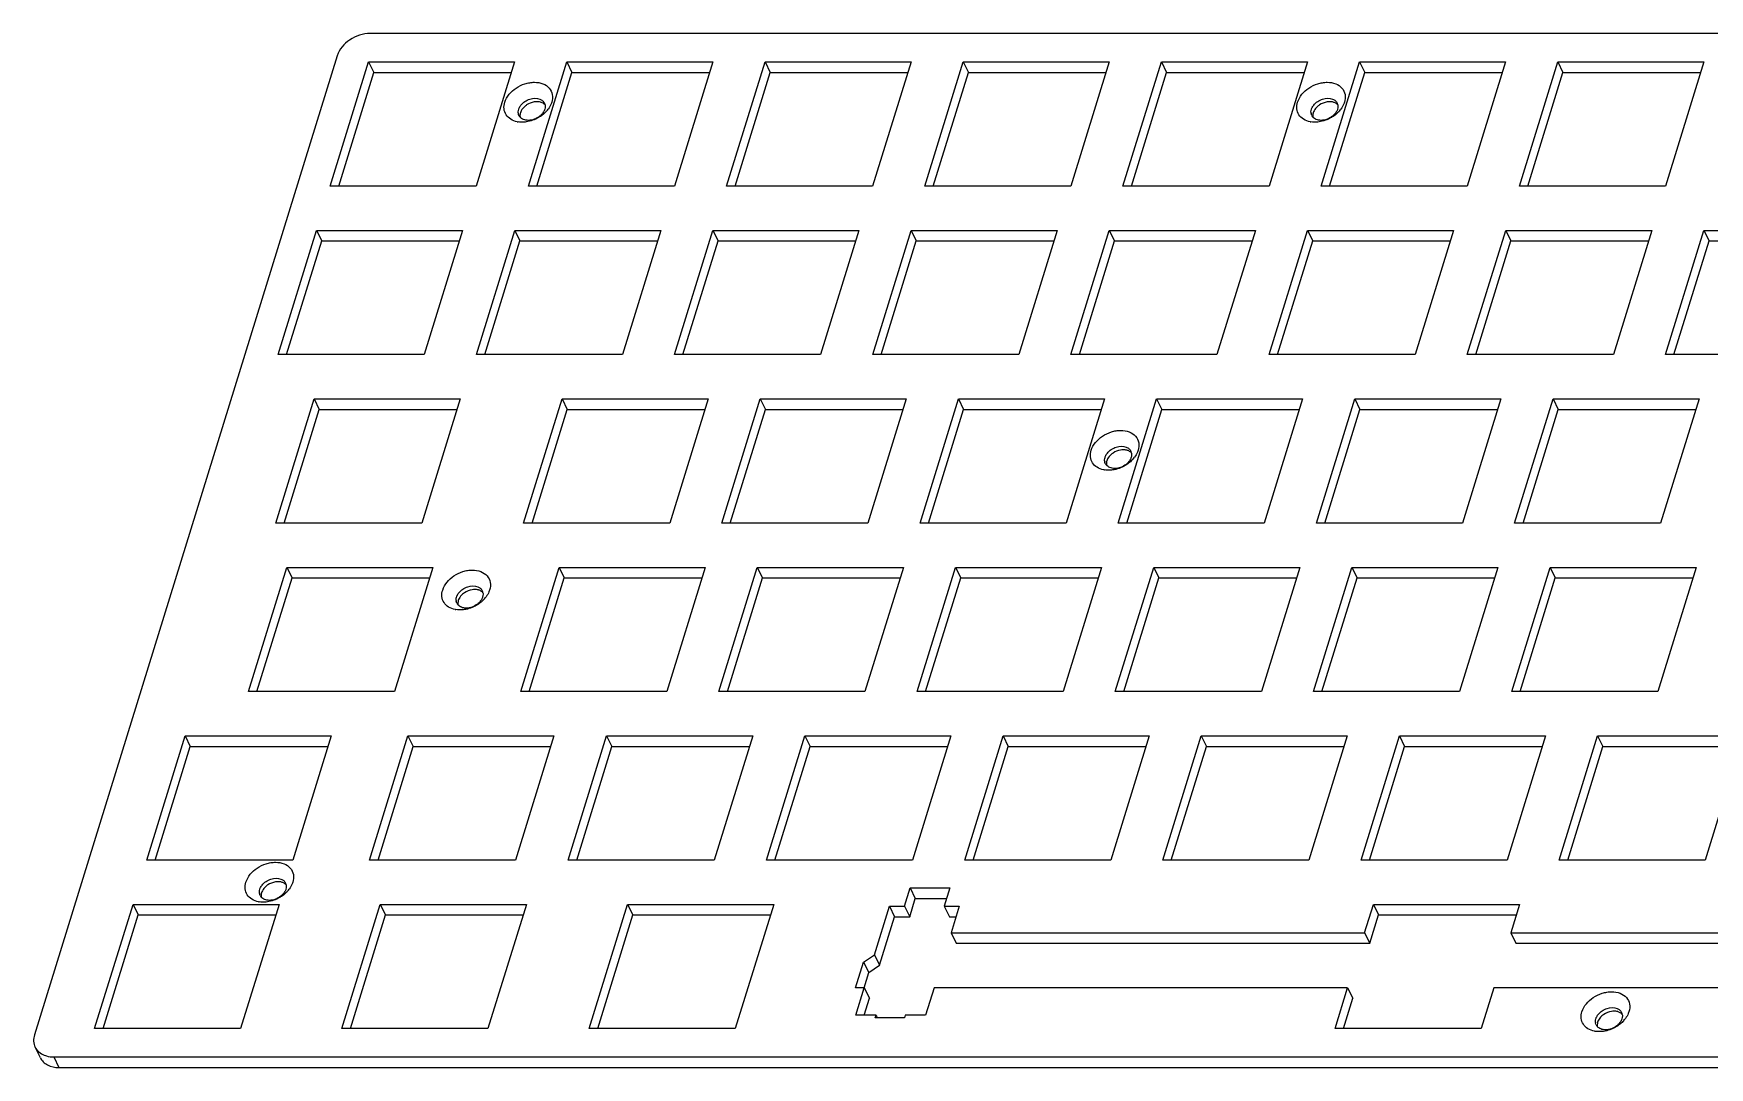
# Model space of a CAD drawing. Header units: millimetres. Extents: x 996 to 7194, y -92 to 581.
# Drawn here: x 6054.5 to 6202.5, y -43.2 to 48.2 of the extents above; entities that cross this region are included whole.
import ezdxf

# ---------------------------------------------------------------- set-up
doc = ezdxf.new("R2010")
doc.units = ezdxf.units.MM
doc.header["$LTSCALE"] = 30.734
doc.layers.get('0').update_dxf_attribs({"linetype": 'CONTINUOUS'})

msp = doc.modelspace()

# ---------------------------------------------------------------- linework, layer by layer
at = {"color": 7, "linetype": 'Continuous'}
for p, q in [((6360.91, 48.156), (6084.223, 48.156)), ((6081.316, 46.197), (6054.591, -40.282)), ((6080.705, 34.682), (6084.094, 45.649)), ((6081.45, 34.682), (6084.551, 44.717)), ((6084.094, 45.649), (6084.551, 44.717)), ((6084.094, 45.649), (6096.988, 45.649)), ((6084.551, 44.717), (6096.7, 44.717)), ((6096.988, 45.649), (6093.599, 34.682)), ((6098.205, 34.682), (6101.594, 45.649)), ((6098.95, 34.682), (6102.051, 44.717)), ((6101.594, 45.649), (6102.051, 44.717)), ((6101.594, 45.649), (6114.489, 45.649)), ((6102.051, 44.717), (6114.2, 44.717)), ((6114.489, 45.649), (6111.1, 34.682)), ((6115.705, 34.682), (6119.094, 45.649)), ((6116.451, 34.682), (6119.551, 44.717)), ((6119.094, 45.649), (6119.551, 44.717)), ((6119.094, 45.649), (6131.989, 45.649)), ((6119.551, 44.717), (6131.701, 44.717)), ((6131.989, 45.649), (6128.6, 34.682)), ((6133.205, 34.682), (6136.594, 45.649)), ((6133.951, 34.682), (6137.052, 44.717)), ((6136.594, 45.649), (6137.052, 44.717)), ((6136.594, 45.649), (6149.489, 45.649)), ((6137.052, 44.717), (6149.201, 44.717)), ((6149.489, 45.649), (6146.1, 34.682)), ((6150.705, 34.682), (6154.094, 45.649)), ((6151.451, 34.682), (6154.552, 44.717)), ((6154.094, 45.649), (6154.552, 44.717)), ((6154.094, 45.649), (6166.989, 45.649)), ((6154.552, 44.717), (6166.701, 44.717)), ((6166.989, 45.649), (6163.6, 34.682)), ((6168.205, 34.682), (6171.594, 45.649)), ((6168.951, 34.682), (6172.052, 44.717)), ((6171.594, 45.649), (6172.052, 44.717)), ((6171.594, 45.649), (6184.489, 45.649)), ((6172.052, 44.717), (6184.201, 44.717)), ((6184.489, 45.649), (6181.1, 34.682)), ((6185.706, 34.682), (6189.094, 45.649)), ((6186.451, 34.682), (6189.552, 44.717)), ((6189.094, 45.649), (6189.552, 44.717)), ((6189.094, 45.649), (6201.989, 45.649)), ((6189.552, 44.717), (6201.701, 44.717)), ((6201.989, 45.649), (6198.6, 34.682)), ((6093.599, 34.682), (6080.705, 34.682)), ((6111.1, 34.682), (6098.205, 34.682)), ((6128.6, 34.682), (6115.705, 34.682)), ((6146.1, 34.682), (6133.205, 34.682)), ((6163.6, 34.682), (6150.705, 34.682)), ((6181.1, 34.682), (6168.205, 34.682)), ((6198.6, 34.682), (6185.706, 34.682)), ((6076.105, 19.799), (6079.494, 30.766)), ((6076.851, 19.799), (6079.952, 29.833)), ((6079.494, 30.766), (6079.952, 29.833)), ((6079.494, 30.766), (6092.389, 30.766)), ((6079.952, 29.833), (6092.101, 29.833)), ((6092.389, 30.766), (6089, 19.799)), ((6093.605, 19.799), (6096.994, 30.766)), ((6094.351, 19.799), (6097.452, 29.833)), ((6096.994, 30.766), (6097.452, 29.833)), ((6096.994, 30.766), (6109.889, 30.766)), ((6097.452, 29.833), (6109.601, 29.833)), ((6109.889, 30.766), (6106.5, 19.799)), ((6111.106, 19.799), (6114.495, 30.766)), ((6111.851, 19.799), (6114.952, 29.833)), ((6114.495, 30.766), (6114.952, 29.833)), ((6114.495, 30.766), (6127.389, 30.766)), ((6114.952, 29.833), (6127.101, 29.833)), ((6127.389, 30.766), (6124.001, 19.799)), ((6128.606, 19.799), (6131.995, 30.766)), ((6129.352, 19.799), (6132.452, 29.833)), ((6131.995, 30.766), (6132.452, 29.833)), ((6131.995, 30.766), (6144.89, 30.766)), ((6132.452, 29.833), (6144.601, 29.833)), ((6144.89, 30.766), (6141.501, 19.799)), ((6146.106, 19.799), (6149.495, 30.766)), ((6146.852, 19.799), (6149.952, 29.833)), ((6149.495, 30.766), (6149.952, 29.833)), ((6149.495, 30.766), (6162.39, 30.766)), ((6149.952, 29.833), (6162.102, 29.833)), ((6162.39, 30.766), (6159.001, 19.799)), ((6163.606, 19.799), (6166.995, 30.766)), ((6164.352, 19.799), (6167.453, 29.833)), ((6166.995, 30.766), (6167.453, 29.833)), ((6166.995, 30.766), (6179.89, 30.766)), ((6167.453, 29.833), (6179.602, 29.833)), ((6179.89, 30.766), (6176.501, 19.799)), ((6181.106, 19.799), (6184.495, 30.766)), ((6181.852, 19.799), (6184.953, 29.833)), ((6184.495, 30.766), (6184.953, 29.833)), ((6184.495, 30.766), (6197.39, 30.766)), ((6184.953, 29.833), (6197.102, 29.833)), ((6197.39, 30.766), (6194.001, 19.799)), ((6198.606, 19.799), (6201.995, 30.766)), ((6199.352, 19.799), (6202.453, 29.833)), ((6201.995, 30.766), (6202.453, 29.833)), ((6201.995, 30.766), (6214.89, 30.766)), ((6202.453, 29.833), (6214.602, 29.833)), ((6089, 19.799), (6076.105, 19.799)), ((6106.5, 19.799), (6093.605, 19.799)), ((6124.001, 19.799), (6111.106, 19.799)), ((6141.501, 19.799), (6128.606, 19.799)), ((6159.001, 19.799), (6146.106, 19.799)), ((6176.501, 19.799), (6163.606, 19.799)), ((6194.001, 19.799), (6181.106, 19.799)), ((6211.501, 19.799), (6198.606, 19.799)), ((6075.895, 4.916), (6079.284, 15.883)), ((6076.641, 4.916), (6079.741, 14.95)), ((6079.284, 15.883), (6079.741, 14.95)), ((6079.284, 15.883), (6092.179, 15.883)), ((6079.741, 14.95), (6091.891, 14.95)), ((6092.179, 15.883), (6088.79, 4.916)), ((6097.784, 4.916), (6101.173, 15.883)), ((6098.53, 4.916), (6101.63, 14.95)), ((6101.173, 15.883), (6101.63, 14.95)), ((6101.173, 15.883), (6114.068, 15.883)), ((6101.63, 14.95), (6113.78, 14.95)), ((6114.068, 15.883), (6110.679, 4.916)), ((6115.284, 4.916), (6118.673, 15.883)), ((6116.03, 4.916), (6119.131, 14.95)), ((6118.673, 15.883), (6119.131, 14.95)), ((6118.673, 15.883), (6131.568, 15.883)), ((6119.131, 14.95), (6131.28, 14.95)), ((6131.568, 15.883), (6128.179, 4.916)), ((6132.784, 4.916), (6136.173, 15.883)), ((6133.53, 4.916), (6136.631, 14.95)), ((6136.173, 15.883), (6136.631, 14.95)), ((6136.173, 15.883), (6149.068, 15.883)), ((6136.631, 14.95), (6148.78, 14.95)), ((6149.068, 15.883), (6145.679, 4.916)), ((6150.284, 4.916), (6153.673, 15.883)), ((6151.03, 4.916), (6154.131, 14.95)), ((6153.673, 15.883), (6154.131, 14.95)), ((6153.673, 15.883), (6166.568, 15.883)), ((6154.131, 14.95), (6166.28, 14.95)), ((6166.568, 15.883), (6163.179, 4.916)), ((6167.785, 4.916), (6171.174, 15.883)), ((6168.53, 4.916), (6171.631, 14.95)), ((6171.174, 15.883), (6171.631, 14.95)), ((6171.174, 15.883), (6184.068, 15.883)), ((6171.631, 14.95), (6183.78, 14.95)), ((6184.068, 15.883), (6180.679, 4.916)), ((6185.285, 4.916), (6188.674, 15.883)), ((6186.03, 4.916), (6189.131, 14.95)), ((6188.674, 15.883), (6189.131, 14.95)), ((6188.674, 15.883), (6201.569, 15.883)), ((6189.131, 14.95), (6201.28, 14.95)), ((6201.569, 15.883), (6198.18, 4.916)), ((6088.79, 4.916), (6075.895, 4.916)), ((6110.679, 4.916), (6097.784, 4.916)), ((6128.179, 4.916), (6115.284, 4.916)), ((6145.679, 4.916), (6132.784, 4.916)), ((6163.179, 4.916), (6150.284, 4.916)), ((6180.679, 4.916), (6167.785, 4.916)), ((6198.18, 4.916), (6185.285, 4.916)), ((6073.488, -9.967), (6076.877, 0.999)), ((6074.233, -9.967), (6077.334, 0.067)), ((6076.877, 0.999), (6077.334, 0.067)), ((6076.877, 0.999), (6089.772, 0.999)), ((6077.334, 0.067), (6089.483, 0.067)), ((6089.772, 0.999), (6086.383, -9.967)), ((6097.527, -9.967), (6100.916, 0.999)), ((6098.273, -9.967), (6101.374, 0.067)), ((6100.916, 0.999), (6101.374, 0.067)), ((6100.916, 0.999), (6113.811, 0.999)), ((6101.374, 0.067), (6113.523, 0.067)), ((6113.811, 0.999), (6110.422, -9.967)), ((6115.028, -9.967), (6118.417, 0.999)), ((6115.773, -9.967), (6118.874, 0.067)), ((6118.417, 0.999), (6118.874, 0.067)), ((6118.417, 0.999), (6131.311, 0.999)), ((6118.874, 0.067), (6131.023, 0.067)), ((6131.311, 0.999), (6127.923, -9.967)), ((6132.528, -9.967), (6135.917, 0.999)), ((6133.274, -9.967), (6136.374, 0.067)), ((6135.917, 0.999), (6136.374, 0.067)), ((6135.917, 0.999), (6148.812, 0.999)), ((6136.374, 0.067), (6148.523, 0.067)), ((6148.812, 0.999), (6145.423, -9.967)), ((6150.028, -9.967), (6153.417, 0.999)), ((6150.774, -9.967), (6153.874, 0.067)), ((6153.417, 0.999), (6153.874, 0.067)), ((6153.417, 0.999), (6166.312, 0.999)), ((6153.874, 0.067), (6166.024, 0.067)), ((6166.312, 0.999), (6162.923, -9.967)), ((6167.528, -9.967), (6170.917, 0.999)), ((6168.274, -9.967), (6171.375, 0.067)), ((6170.917, 0.999), (6171.375, 0.067)), ((6170.917, 0.999), (6183.812, 0.999)), ((6171.375, 0.067), (6183.524, 0.067)), ((6183.812, 0.999), (6180.423, -9.967)), ((6185.028, -9.967), (6188.417, 0.999)), ((6185.774, -9.967), (6188.875, 0.067)), ((6188.417, 0.999), (6188.875, 0.067)), ((6188.417, 0.999), (6201.312, 0.999)), ((6188.875, 0.067), (6201.024, 0.067)), ((6201.312, 0.999), (6197.923, -9.967)), ((6086.383, -9.967), (6073.488, -9.967)), ((6110.422, -9.967), (6097.527, -9.967)), ((6127.923, -9.967), (6115.028, -9.967)), ((6145.423, -9.967), (6132.528, -9.967)), ((6162.923, -9.967), (6150.028, -9.967)), ((6180.423, -9.967), (6167.528, -9.967)), ((6197.923, -9.967), (6185.028, -9.967)), ((6064.5, -24.85), (6067.889, -13.884)), ((6067.889, -13.884), (6068.346, -14.816)), ((6067.889, -13.884), (6080.783, -13.884)), ((6080.783, -13.884), (6077.395, -24.85)), ((6084.178, -24.85), (6087.567, -13.884)), ((6087.567, -13.884), (6088.025, -14.816)), ((6087.567, -13.884), (6100.462, -13.884)), ((6100.462, -13.884), (6097.073, -24.85)), ((6101.724, -24.85), (6105.113, -13.884)), ((6105.113, -13.884), (6105.571, -14.816)), ((6105.113, -13.884), (6118.008, -13.884)), ((6118.008, -13.884), (6114.619, -24.85)), ((6119.225, -24.85), (6122.613, -13.884)), ((6122.613, -13.884), (6123.071, -14.816)), ((6122.613, -13.884), (6135.508, -13.884)), ((6135.508, -13.884), (6132.119, -24.85)), ((6136.725, -24.85), (6140.114, -13.884)), ((6140.114, -13.884), (6140.571, -14.816)), ((6140.114, -13.884), (6153.008, -13.884)), ((6153.008, -13.884), (6149.62, -24.85)), ((6154.225, -24.85), (6157.614, -13.884)), ((6157.614, -13.884), (6158.071, -14.816)), ((6157.614, -13.884), (6170.509, -13.884)), ((6170.509, -13.884), (6167.12, -24.85)), ((6171.725, -24.85), (6175.114, -13.884)), ((6175.114, -13.884), (6175.571, -14.816)), ((6175.114, -13.884), (6188.009, -13.884)), ((6188.009, -13.884), (6184.62, -24.85)), ((6189.225, -24.85), (6192.614, -13.884)), ((6192.614, -13.884), (6193.072, -14.816)), ((6192.614, -13.884), (6205.509, -13.884)), ((6205.509, -13.884), (6202.12, -24.85)), ((6065.245, -24.85), (6068.346, -14.816)), ((6068.346, -14.816), (6080.495, -14.816)), ((6084.924, -24.85), (6088.025, -14.816)), ((6088.025, -14.816), (6100.174, -14.816)), ((6102.47, -24.85), (6105.571, -14.816)), ((6105.571, -14.816), (6117.72, -14.816)), ((6119.97, -24.85), (6123.071, -14.816)), ((6123.071, -14.816), (6135.22, -14.816)), ((6137.47, -24.85), (6140.571, -14.816)), ((6140.571, -14.816), (6152.72, -14.816)), ((6154.971, -24.85), (6158.071, -14.816)), ((6158.071, -14.816), (6170.22, -14.816)), ((6172.471, -24.85), (6175.571, -14.816)), ((6175.571, -14.816), (6187.721, -14.816)), ((6189.971, -24.85), (6193.072, -14.816)), ((6193.072, -14.816), (6205.221, -14.816)), ((6077.395, -24.85), (6064.5, -24.85)), ((6097.073, -24.85), (6084.178, -24.85)), ((6114.619, -24.85), (6101.724, -24.85)), ((6132.119, -24.85), (6119.225, -24.85)), ((6149.62, -24.85), (6136.725, -24.85)), ((6167.12, -24.85), (6154.225, -24.85)), ((6184.62, -24.85), (6171.725, -24.85)), ((6202.12, -24.85), (6189.225, -24.85)), ((6131.413, -28.924), (6131.91, -27.318)), ((6131.91, -27.318), (6132.367, -28.25)), ((6131.91, -27.318), (6135.41, -27.318)), ((6135.41, -27.318), (6134.913, -28.924)), ((6059.9, -39.734), (6063.289, -28.767)), ((6063.289, -28.767), (6063.747, -29.7)), ((6063.289, -28.767), (6076.184, -28.767)), ((6076.184, -28.767), (6072.795, -39.734)), ((6081.739, -39.734), (6085.128, -28.767)), ((6085.128, -28.767), (6085.585, -29.7)), ((6085.128, -28.767), (6098.023, -28.767)), ((6098.023, -28.767), (6094.634, -39.734)), ((6103.577, -39.734), (6106.966, -28.767)), ((6106.966, -28.767), (6107.424, -29.7)), ((6106.966, -28.767), (6119.861, -28.767)), ((6119.861, -28.767), (6116.472, -39.734)), ((6128.752, -33.212), (6130.078, -28.924)), ((6130.078, -28.924), (6130.535, -29.856)), ((6130.078, -28.924), (6131.413, -28.924)), ((6131.413, -28.924), (6131.871, -29.856)), ((6131.871, -29.856), (6132.367, -28.25)), ((6132.367, -28.25), (6135.121, -28.25)), ((6134.913, -28.924), (6135.371, -29.856)), ((6134.913, -28.924), (6136.249, -28.924)), ((6136.249, -28.924), (6135.523, -31.274)), ((6172.043, -31.274), (6172.817, -28.767)), ((6172.817, -28.767), (6173.275, -29.7)), ((6172.817, -28.767), (6185.712, -28.767)), ((6185.712, -28.767), (6184.938, -31.274)), ((6060.646, -39.734), (6063.747, -29.7)), ((6063.747, -29.7), (6075.896, -29.7)), ((6082.484, -39.734), (6085.585, -29.7)), ((6085.585, -29.7), (6097.734, -29.7)), ((6104.323, -39.734), (6107.424, -29.7)), ((6107.424, -29.7), (6119.573, -29.7)), ((6129.21, -34.145), (6130.535, -29.856)), ((6130.535, -29.856), (6131.871, -29.856)), ((6135.371, -29.856), (6135.961, -29.856)), ((6172.5, -32.206), (6173.275, -29.7)), ((6173.275, -29.7), (6185.424, -29.7)), ((6135.523, -31.274), (6135.98, -32.206)), ((6135.523, -31.274), (6172.043, -31.274)), ((6135.98, -32.206), (6172.5, -32.206)), ((6172.043, -31.274), (6172.5, -32.206)), ((6184.938, -31.274), (6221.458, -31.274)), ((6184.938, -31.274), (6185.395, -32.206)), ((6185.395, -32.206), (6221.915, -32.206)), ((6127.091, -36.13), (6127.793, -33.859)), ((6127.793, -33.859), (6128.752, -33.212)), ((6127.793, -33.859), (6128.25, -34.791)), ((6128.752, -33.212), (6129.21, -34.145)), ((6127.838, -36.126), (6128.25, -34.791)), ((6128.25, -34.791), (6129.21, -34.145)), ((6127.851, -36.13), (6127.091, -36.13)), ((6127.1, -38.559), (6127.851, -36.13)), ((6127.851, -36.13), (6128.308, -37.063)), ((6134.022, -36.13), (6133.271, -38.559)), ((6170.542, -36.13), (6134.022, -36.13)), ((6169.428, -39.734), (6170.542, -36.13)), ((6170.542, -36.13), (6170.999, -37.063)), ((6183.437, -36.13), (6182.323, -39.734)), ((6219.957, -36.13), (6183.437, -36.13)), ((6127.846, -38.559), (6128.308, -37.063)), ((6170.174, -39.734), (6170.999, -37.063)), ((6072.795, -39.734), (6059.9, -39.734)), ((6094.634, -39.734), (6081.739, -39.734)), ((6116.472, -39.734), (6103.577, -39.734)), ((6128.896, -38.559), (6127.1, -38.559)), ((6128.824, -38.794), (6128.896, -38.559)), ((6131.403, -38.794), (6128.824, -38.794)), ((6128.896, -38.559), (6129.012, -38.794)), ((6131.475, -38.559), (6131.403, -38.794)), ((6133.271, -38.559), (6131.475, -38.559)), ((6182.323, -39.734), (6169.428, -39.734)), ((6055.107, -42.316), (6054.65, -41.383)), ((6056.289, -42.24), (6056.747, -43.173)), ((6056.289, -42.24), (6332.976, -42.24)), ((6056.747, -43.173), (6333.433, -43.173))]:
    msp.add_line(p, q, dxfattribs=at)
for centre, radius, start, end in [((6099.021, 41.723), 0.663, 10.9204, 26.06727), ((6097.962, 42.949), 2.471, 318.46544, 323.59514), ((6169.022, 41.723), 0.663, 10.9204, 26.06727), ((6167.962, 42.949), 2.471, 318.46544, 323.59514), ((6097.611, 42.367), 2.043, 259.06378, 261.06743), ((6098.006, 41.21), 0.702, 183.974, 190.00339), ((6097.967, 41.205), 0.663, 206.21538, 220.95696), ((6167.611, 42.367), 2.043, 259.06378, 261.06743), ((6168.007, 41.21), 0.702, 183.974, 190.00339), ((6167.968, 41.205), 0.663, 206.21538, 220.95696), ((6149.783, 10.465), 0.702, 183.974, 190.00339), ((6150.798, 10.977), 0.663, 10.9204, 26.06727), ((6149.739, 12.203), 2.471, 318.46544, 323.59514), ((6149.388, 11.622), 2.043, 259.06378, 261.06743), ((6149.744, 10.46), 0.663, 206.21538, 220.95696), ((6093.537, -1.36), 0.663, 10.9204, 26.06727), ((6092.126, -0.716), 2.043, 259.06378, 261.06743), ((6092.522, -1.873), 0.702, 183.974, 190.00339), ((6092.483, -1.878), 0.663, 206.21538, 220.95696), ((6092.477, -0.134), 2.471, 318.46544, 323.59514), ((6075.146, -27.683), 0.702, 183.974, 190.00339), ((6075.107, -27.688), 0.663, 206.21538, 220.95696), ((6076.161, -27.171), 0.663, 10.9204, 26.06727), ((6075.102, -25.945), 2.471, 318.46544, 323.59514), ((6074.75, -26.526), 2.043, 259.06378, 261.06743), ((6194.138, -38.608), 0.663, 10.9204, 26.06727), ((6193.123, -39.12), 0.702, 183.974, 190.00339), ((6193.084, -39.125), 0.663, 206.21538, 220.95696), ((6193.078, -37.381), 2.471, 318.46544, 323.59514), ((6192.727, -37.963), 2.043, 259.06378, 261.06743)]:
    msp.add_arc(centre, radius, start, end, dxfattribs=at)
for points, knots in [([(6084.223, 48.156), (6083.91, 48.156), (6083.268, 48.044), (6082.159, 47.512), (6081.49, 46.761), (6081.316, 46.197)], [0, 0, 0, 0, 0.2548923, 0.5196304, 1, 1, 1, 1]), ([(6096.117, 42.085), (6096.274, 42.592), (6096.876, 43.268), (6097.751, 43.687), (6098.313, 43.823), (6098.849, 43.869), (6099.474, 43.773), (6100.077, 43.383), (6100.377, 42.755), (6100.329, 42.3), (6100.262, 42.085)], [0, 0, 0, 0, 0.2626406, 0.4073914, 0.4785518, 0.547162, 0.673045, 0.7840424, 0.8884659, 1, 1, 1, 1]), ([(6166.118, 42.085), (6166.275, 42.592), (6166.876, 43.268), (6167.752, 43.687), (6168.313, 43.823), (6168.85, 43.869), (6169.475, 43.773), (6170.078, 43.383), (6170.377, 42.755), (6170.329, 42.3), (6170.263, 42.085)], [0, 0, 0, 0, 0.2626406, 0.4073914, 0.4785518, 0.547162, 0.673045, 0.7840424, 0.8884659, 1, 1, 1, 1]), ([(6097.223, 40.361), (6097.019, 40.401), (6096.636, 40.537), (6096.199, 40.947), (6096.008, 41.507), (6096.059, 41.897), (6096.117, 42.085)], [0, 0, 0, 0, 0.2674202, 0.5098046, 0.7463465, 1, 1, 1, 1]), ([(6097.306, 41.162), (6097.304, 41.186), (6097.303, 41.288), (6097.321, 41.39), (6097.343, 41.463)], [0, 0, 0, 0, 0.2427112, 1, 1, 1, 1]), ([(6097.343, 41.463), (6097.353, 41.496), (6097.403, 41.629), (6097.479, 41.753), (6097.547, 41.838)], [0, 0, 0, 0, 0.2380773, 1, 1, 1, 1]), ([(6097.547, 41.838), (6097.743, 42.085), (6098.28, 42.441), (6098.941, 42.476), (6099.215, 42.368)], [0, 0, 0, 0, 0.5184237, 1, 1, 1, 1]), ([(6098.047, 41.845), (6098.014, 41.822), (6097.886, 41.73), (6097.772, 41.619), (6097.699, 41.527)], [0, 0, 0, 0, 0.2562979, 1, 1, 1, 1]), ([(6098.95, 42.132), (6098.873, 42.132), (6098.555, 42.104), (6098.247, 41.979), (6098.047, 41.845)], [0, 0, 0, 0, 0.2421146, 1, 1, 1, 1]), ([(6099.367, 42.057), (6099.336, 42.069), (6099.201, 42.114), (6099.058, 42.132), (6098.95, 42.132)], [0, 0, 0, 0, 0.2388888, 1, 1, 1, 1]), ([(6099.215, 42.368), (6099.302, 42.333), (6099.463, 42.24), (6099.578, 42.093), (6099.617, 42.014)], [0, 0, 0, 0, 0.516692, 1, 1, 1, 1]), ([(6099.672, 41.848), (6099.652, 41.871), (6099.564, 41.958), (6099.455, 42.022), (6099.367, 42.057)], [0, 0, 0, 0, 0.2412601, 1, 1, 1, 1]), ([(6099.646, 41.463), (6099.636, 41.431), (6099.586, 41.297), (6099.51, 41.174), (6099.443, 41.089)], [0, 0, 0, 0, 0.2380773, 1, 1, 1, 1]), ([(6100.262, 42.085), (6100.246, 42.033), (6100.169, 41.82), (6100.053, 41.621), (6099.951, 41.482)], [0, 0, 0, 0, 0.2393199, 1, 1, 1, 1]), ([(6167.224, 40.361), (6167.02, 40.401), (6166.637, 40.537), (6166.2, 40.947), (6166.009, 41.507), (6166.06, 41.897), (6166.118, 42.085)], [0, 0, 0, 0, 0.2674202, 0.5098046, 0.7463465, 1, 1, 1, 1]), ([(6167.307, 41.162), (6167.305, 41.186), (6167.303, 41.288), (6167.321, 41.39), (6167.344, 41.463)], [0, 0, 0, 0, 0.2427112, 1, 1, 1, 1]), ([(6167.344, 41.463), (6167.354, 41.496), (6167.404, 41.629), (6167.48, 41.753), (6167.547, 41.838)], [0, 0, 0, 0, 0.2380773, 1, 1, 1, 1]), ([(6167.547, 41.838), (6167.744, 42.085), (6168.281, 42.441), (6168.942, 42.476), (6169.215, 42.368)], [0, 0, 0, 0, 0.5184237, 1, 1, 1, 1]), ([(6168.048, 41.845), (6168.014, 41.822), (6167.887, 41.73), (6167.773, 41.619), (6167.7, 41.527)], [0, 0, 0, 0, 0.2562979, 1, 1, 1, 1]), ([(6168.95, 42.132), (6168.873, 42.132), (6168.555, 42.104), (6168.248, 41.979), (6168.048, 41.845)], [0, 0, 0, 0, 0.2421146, 1, 1, 1, 1]), ([(6169.368, 42.057), (6169.336, 42.069), (6169.202, 42.114), (6169.058, 42.132), (6168.95, 42.132)], [0, 0, 0, 0, 0.2388888, 1, 1, 1, 1]), ([(6169.215, 42.368), (6169.303, 42.333), (6169.463, 42.24), (6169.579, 42.093), (6169.617, 42.014)], [0, 0, 0, 0, 0.516692, 1, 1, 1, 1]), ([(6169.673, 41.848), (6169.653, 41.871), (6169.565, 41.958), (6169.455, 42.022), (6169.368, 42.057)], [0, 0, 0, 0, 0.2412601, 1, 1, 1, 1]), ([(6169.647, 41.463), (6169.637, 41.431), (6169.587, 41.297), (6169.511, 41.174), (6169.443, 41.089)], [0, 0, 0, 0, 0.2380773, 1, 1, 1, 1]), ([(6170.263, 42.085), (6170.247, 42.033), (6170.169, 41.82), (6170.054, 41.621), (6169.951, 41.482)], [0, 0, 0, 0, 0.2393199, 1, 1, 1, 1]), ([(6098.013, 40.349), (6097.951, 40.34), (6097.712, 40.314), (6097.469, 40.321), (6097.293, 40.349)], [0, 0, 0, 0, 0.258613, 1, 1, 1, 1]), ([(6097.496, 41.152), (6097.486, 41.121), (6097.455, 40.999), (6097.451, 40.869), (6097.468, 40.778)], [0, 0, 0, 0, 0.2609234, 1, 1, 1, 1]), ([(6098.192, 40.484), (6098.051, 40.484), (6097.781, 40.524), (6097.548, 40.677), (6097.467, 40.771)], [0, 0, 0, 0, 0.5314247, 1, 1, 1, 1]), ([(6099.427, 40.952), (6099.324, 40.873), (6098.896, 40.585), (6098.395, 40.404), (6098.013, 40.349)], [0, 0, 0, 0, 0.2514746, 1, 1, 1, 1]), ([(6099.443, 41.089), (6099.37, 40.997), (6099.031, 40.667), (6098.546, 40.484), (6098.192, 40.484)], [0, 0, 0, 0, 0.2483024, 1, 1, 1, 1]), ([(6099.812, 41.31), (6099.783, 41.278), (6099.664, 41.149), (6099.532, 41.033), (6099.427, 40.952)], [0, 0, 0, 0, 0.2458428, 1, 1, 1, 1]), ([(6168.014, 40.349), (6167.952, 40.34), (6167.713, 40.314), (6167.47, 40.321), (6167.294, 40.349)], [0, 0, 0, 0, 0.258613, 1, 1, 1, 1]), ([(6167.497, 41.152), (6167.487, 41.121), (6167.456, 40.999), (6167.452, 40.869), (6167.468, 40.778)], [0, 0, 0, 0, 0.2609234, 1, 1, 1, 1]), ([(6168.193, 40.484), (6168.051, 40.484), (6167.782, 40.524), (6167.549, 40.677), (6167.467, 40.771)], [0, 0, 0, 0, 0.5314247, 1, 1, 1, 1]), ([(6169.428, 40.952), (6169.325, 40.873), (6168.897, 40.585), (6168.396, 40.404), (6168.014, 40.349)], [0, 0, 0, 0, 0.2514746, 1, 1, 1, 1]), ([(6169.443, 41.089), (6169.37, 40.997), (6169.032, 40.667), (6168.547, 40.484), (6168.193, 40.484)], [0, 0, 0, 0, 0.2483024, 1, 1, 1, 1]), ([(6169.812, 41.31), (6169.784, 41.278), (6169.664, 41.149), (6169.532, 41.033), (6169.428, 40.952)], [0, 0, 0, 0, 0.2458428, 1, 1, 1, 1]), ([(6147.894, 11.339), (6148.051, 11.847), (6148.653, 12.522), (6149.528, 12.942), (6150.09, 13.078), (6150.626, 13.123), (6151.251, 13.028), (6151.854, 12.637), (6152.154, 12.01), (6152.106, 11.555), (6152.039, 11.339)], [0, 0, 0, 0, 0.2626406, 0.4073914, 0.4785518, 0.547162, 0.673045, 0.7840424, 0.8884659, 1, 1, 1, 1]), ([(6149, 9.616), (6148.796, 9.655), (6148.413, 9.791), (6147.976, 10.202), (6147.785, 10.761), (6147.836, 11.151), (6147.894, 11.339)], [0, 0, 0, 0, 0.2674202, 0.5098046, 0.7463465, 1, 1, 1, 1]), ([(6149.083, 10.416), (6149.082, 10.441), (6149.08, 10.542), (6149.098, 10.644), (6149.12, 10.718)], [0, 0, 0, 0, 0.2427112, 1, 1, 1, 1]), ([(6149.12, 10.718), (6149.13, 10.75), (6149.18, 10.884), (6149.256, 11.007), (6149.324, 11.092)], [0, 0, 0, 0, 0.2380773, 1, 1, 1, 1]), ([(6149.273, 10.407), (6149.263, 10.375), (6149.232, 10.253), (6149.229, 10.124), (6149.245, 10.032)], [0, 0, 0, 0, 0.2609234, 1, 1, 1, 1]), ([(6149.324, 11.092), (6149.521, 11.34), (6150.057, 11.695), (6150.719, 11.73), (6150.992, 11.622)], [0, 0, 0, 0, 0.5184237, 1, 1, 1, 1]), ([(6149.824, 11.099), (6149.791, 11.077), (6149.663, 10.984), (6149.549, 10.873), (6149.476, 10.782)], [0, 0, 0, 0, 0.2562979, 1, 1, 1, 1]), ([(6150.727, 11.386), (6150.65, 11.386), (6150.332, 11.359), (6150.024, 11.234), (6149.824, 11.099)], [0, 0, 0, 0, 0.2421146, 1, 1, 1, 1]), ([(6151.144, 11.311), (6151.113, 11.324), (6150.978, 11.369), (6150.835, 11.386), (6150.727, 11.386)], [0, 0, 0, 0, 0.2388888, 1, 1, 1, 1]), ([(6150.992, 11.622), (6151.079, 11.588), (6151.24, 11.495), (6151.355, 11.347), (6151.394, 11.268)], [0, 0, 0, 0, 0.516692, 1, 1, 1, 1]), ([(6151.449, 11.103), (6151.429, 11.125), (6151.342, 11.213), (6151.232, 11.277), (6151.144, 11.311)], [0, 0, 0, 0, 0.2412601, 1, 1, 1, 1]), ([(6151.589, 10.565), (6151.56, 10.532), (6151.441, 10.404), (6151.309, 10.287), (6151.204, 10.206)], [0, 0, 0, 0, 0.2458428, 1, 1, 1, 1]), ([(6151.423, 10.718), (6151.413, 10.685), (6151.364, 10.551), (6151.287, 10.428), (6151.22, 10.343)], [0, 0, 0, 0, 0.2380773, 1, 1, 1, 1]), ([(6152.039, 11.339), (6152.023, 11.287), (6151.946, 11.074), (6151.83, 10.875), (6151.728, 10.737)], [0, 0, 0, 0, 0.2393199, 1, 1, 1, 1]), ([(6149.79, 9.604), (6149.729, 9.595), (6149.49, 9.569), (6149.246, 9.576), (6149.07, 9.604)], [0, 0, 0, 0, 0.258613, 1, 1, 1, 1]), ([(6149.969, 9.738), (6149.828, 9.738), (6149.558, 9.779), (6149.325, 9.931), (6149.244, 10.025)], [0, 0, 0, 0, 0.5314247, 1, 1, 1, 1]), ([(6151.204, 10.206), (6151.102, 10.127), (6150.673, 9.839), (6150.172, 9.658), (6149.79, 9.604)], [0, 0, 0, 0, 0.2514746, 1, 1, 1, 1]), ([(6151.22, 10.343), (6151.147, 10.251), (6150.809, 9.921), (6150.323, 9.738), (6149.969, 9.738)], [0, 0, 0, 0, 0.2483024, 1, 1, 1, 1]), ([(6090.633, -0.998), (6090.789, -0.491), (6091.391, 0.185), (6092.266, 0.604), (6092.828, 0.74), (6093.365, 0.786), (6093.989, 0.69), (6094.593, 0.3), (6094.892, -0.328), (6094.844, -0.783), (6094.777, -0.998)], [0, 0, 0, 0, 0.2626406, 0.4073914, 0.4785518, 0.547162, 0.673045, 0.7840424, 0.8884659, 1, 1, 1, 1]), ([(6091.738, -2.722), (6091.534, -2.682), (6091.152, -2.546), (6090.715, -2.136), (6090.524, -1.576), (6090.574, -1.186), (6090.633, -0.998)], [0, 0, 0, 0, 0.2674202, 0.5098046, 0.7463465, 1, 1, 1, 1]), ([(6091.859, -1.62), (6091.869, -1.587), (6091.918, -1.453), (6091.994, -1.33), (6092.062, -1.245)], [0, 0, 0, 0, 0.2380773, 1, 1, 1, 1]), ([(6092.062, -1.245), (6092.259, -0.998), (6092.796, -0.642), (6093.457, -0.607), (6093.73, -0.715)], [0, 0, 0, 0, 0.5184237, 1, 1, 1, 1]), ([(6092.562, -1.238), (6092.529, -1.261), (6092.402, -1.353), (6092.287, -1.464), (6092.215, -1.556)], [0, 0, 0, 0, 0.2562979, 1, 1, 1, 1]), ([(6093.465, -0.951), (6093.388, -0.951), (6093.07, -0.979), (6092.763, -1.104), (6092.562, -1.238)], [0, 0, 0, 0, 0.2421146, 1, 1, 1, 1]), ([(6093.883, -1.026), (6093.851, -1.013), (6093.716, -0.969), (6093.573, -0.951), (6093.465, -0.951)], [0, 0, 0, 0, 0.2388888, 1, 1, 1, 1]), ([(6093.73, -0.715), (6093.817, -0.75), (6093.978, -0.843), (6094.093, -0.99), (6094.132, -1.069)], [0, 0, 0, 0, 0.516692, 1, 1, 1, 1]), ([(6094.187, -1.235), (6094.168, -1.212), (6094.08, -1.125), (6093.97, -1.06), (6093.883, -1.026)], [0, 0, 0, 0, 0.2412601, 1, 1, 1, 1]), ([(6094.777, -0.998), (6094.761, -1.05), (6094.684, -1.263), (6094.568, -1.462), (6094.466, -1.601)], [0, 0, 0, 0, 0.2393199, 1, 1, 1, 1]), ([(6092.528, -2.734), (6092.467, -2.743), (6092.228, -2.769), (6091.985, -2.762), (6091.809, -2.734)], [0, 0, 0, 0, 0.258613, 1, 1, 1, 1]), ([(6091.822, -1.921), (6091.82, -1.897), (6091.818, -1.795), (6091.836, -1.693), (6091.859, -1.62)], [0, 0, 0, 0, 0.2427112, 1, 1, 1, 1]), ([(6092.011, -1.931), (6092.002, -1.962), (6091.971, -2.084), (6091.967, -2.214), (6091.983, -2.305)], [0, 0, 0, 0, 0.2609234, 1, 1, 1, 1]), ([(6092.707, -2.599), (6092.566, -2.599), (6092.296, -2.559), (6092.064, -2.406), (6091.982, -2.312)], [0, 0, 0, 0, 0.5314247, 1, 1, 1, 1]), ([(6093.942, -2.131), (6093.84, -2.21), (6093.412, -2.498), (6092.91, -2.679), (6092.528, -2.734)], [0, 0, 0, 0, 0.2514746, 1, 1, 1, 1]), ([(6093.958, -1.994), (6093.885, -2.086), (6093.547, -2.416), (6093.062, -2.599), (6092.707, -2.599)], [0, 0, 0, 0, 0.2483024, 1, 1, 1, 1]), ([(6094.327, -1.773), (6094.299, -1.805), (6094.179, -1.934), (6094.047, -2.05), (6093.942, -2.131)], [0, 0, 0, 0, 0.2458428, 1, 1, 1, 1]), ([(6094.161, -1.62), (6094.151, -1.652), (6094.102, -1.786), (6094.026, -1.909), (6093.958, -1.994)], [0, 0, 0, 0, 0.2380773, 1, 1, 1, 1]), ([(6073.257, -26.809), (6073.414, -26.301), (6074.015, -25.626), (6074.891, -25.206), (6075.453, -25.07), (6075.989, -25.025), (6076.614, -25.12), (6077.217, -25.511), (6077.517, -26.139), (6077.468, -26.593), (6077.402, -26.809)], [0, 0, 0, 0, 0.2626406, 0.4073914, 0.4785518, 0.547162, 0.673045, 0.7840424, 0.8884659, 1, 1, 1, 1]), ([(6074.687, -27.056), (6074.883, -26.808), (6075.42, -26.453), (6076.081, -26.418), (6076.354, -26.526)], [0, 0, 0, 0, 0.5184237, 1, 1, 1, 1]), ([(6076.354, -26.526), (6076.442, -26.56), (6076.603, -26.653), (6076.718, -26.801), (6076.757, -26.88)], [0, 0, 0, 0, 0.516692, 1, 1, 1, 1]), ([(6074.363, -28.532), (6074.159, -28.493), (6073.776, -28.357), (6073.339, -27.946), (6073.148, -27.387), (6073.199, -26.997), (6073.257, -26.809)], [0, 0, 0, 0, 0.2674202, 0.5098046, 0.7463465, 1, 1, 1, 1]), ([(6074.446, -27.732), (6074.444, -27.707), (6074.442, -27.606), (6074.46, -27.504), (6074.483, -27.43)], [0, 0, 0, 0, 0.2427112, 1, 1, 1, 1]), ([(6074.483, -27.43), (6074.493, -27.398), (6074.543, -27.264), (6074.619, -27.141), (6074.687, -27.056)], [0, 0, 0, 0, 0.2380773, 1, 1, 1, 1]), ([(6074.636, -27.741), (6074.626, -27.773), (6074.595, -27.895), (6074.591, -28.024), (6074.608, -28.116)], [0, 0, 0, 0, 0.2609234, 1, 1, 1, 1]), ([(6075.187, -27.049), (6075.153, -27.071), (6075.026, -27.164), (6074.912, -27.275), (6074.839, -27.366)], [0, 0, 0, 0, 0.2562979, 1, 1, 1, 1]), ([(6076.567, -27.942), (6076.464, -28.021), (6076.036, -28.309), (6075.535, -28.49), (6075.153, -28.545)], [0, 0, 0, 0, 0.2514746, 1, 1, 1, 1]), ([(6076.09, -26.762), (6076.013, -26.762), (6075.695, -26.789), (6075.387, -26.914), (6075.187, -27.049)], [0, 0, 0, 0, 0.2421146, 1, 1, 1, 1]), ([(6076.583, -27.805), (6076.51, -27.897), (6076.171, -28.227), (6075.686, -28.41), (6075.332, -28.41)], [0, 0, 0, 0, 0.2483024, 1, 1, 1, 1]), ([(6076.507, -26.837), (6076.476, -26.824), (6076.341, -26.779), (6076.198, -26.762), (6076.09, -26.762)], [0, 0, 0, 0, 0.2388888, 1, 1, 1, 1]), ([(6076.812, -27.045), (6076.792, -27.023), (6076.704, -26.935), (6076.595, -26.871), (6076.507, -26.837)], [0, 0, 0, 0, 0.2412601, 1, 1, 1, 1]), ([(6076.952, -27.583), (6076.923, -27.616), (6076.804, -27.744), (6076.672, -27.861), (6076.567, -27.942)], [0, 0, 0, 0, 0.2458428, 1, 1, 1, 1]), ([(6076.786, -27.43), (6076.776, -27.463), (6076.726, -27.597), (6076.65, -27.72), (6076.583, -27.805)], [0, 0, 0, 0, 0.2380773, 1, 1, 1, 1]), ([(6077.402, -26.809), (6077.386, -26.861), (6077.308, -27.074), (6077.193, -27.273), (6077.091, -27.411)], [0, 0, 0, 0, 0.2393199, 1, 1, 1, 1]), ([(6075.153, -28.545), (6075.091, -28.553), (6074.852, -28.579), (6074.609, -28.572), (6074.433, -28.544)], [0, 0, 0, 0, 0.258613, 1, 1, 1, 1]), ([(6075.332, -28.41), (6075.191, -28.41), (6074.921, -28.369), (6074.688, -28.217), (6074.606, -28.123)], [0, 0, 0, 0, 0.5314247, 1, 1, 1, 1]), ([(6191.234, -38.245), (6191.391, -37.738), (6191.992, -37.062), (6192.868, -36.643), (6193.43, -36.507), (6193.966, -36.462), (6194.591, -36.557), (6195.194, -36.947), (6195.493, -37.575), (6195.445, -38.03), (6195.379, -38.245)], [0, 0, 0, 0, 0.2626406, 0.4073914, 0.4785518, 0.547162, 0.673045, 0.7840424, 0.8884659, 1, 1, 1, 1]), ([(6192.34, -39.969), (6192.136, -39.929), (6191.753, -39.793), (6191.316, -39.383), (6191.125, -38.824), (6191.176, -38.434), (6191.234, -38.245)], [0, 0, 0, 0, 0.2674202, 0.5098046, 0.7463465, 1, 1, 1, 1]), ([(6192.663, -38.492), (6192.86, -38.245), (6193.397, -37.889), (6194.058, -37.854), (6194.331, -37.962)], [0, 0, 0, 0, 0.5184237, 1, 1, 1, 1]), ([(6194.066, -38.199), (6193.989, -38.199), (6193.671, -38.226), (6193.364, -38.351), (6193.164, -38.485)], [0, 0, 0, 0, 0.2421146, 1, 1, 1, 1]), ([(6194.484, -38.273), (6194.452, -38.261), (6194.318, -38.216), (6194.174, -38.199), (6194.066, -38.199)], [0, 0, 0, 0, 0.2388888, 1, 1, 1, 1]), ([(6194.331, -37.962), (6194.419, -37.997), (6194.579, -38.09), (6194.695, -38.237), (6194.733, -38.316)], [0, 0, 0, 0, 0.516692, 1, 1, 1, 1]), ([(6194.789, -38.482), (6194.769, -38.459), (6194.681, -38.372), (6194.571, -38.308), (6194.484, -38.273)], [0, 0, 0, 0, 0.2412601, 1, 1, 1, 1]), ([(6195.379, -38.245), (6195.363, -38.297), (6195.285, -38.511), (6195.17, -38.709), (6195.068, -38.848)], [0, 0, 0, 0, 0.2393199, 1, 1, 1, 1]), ([(6192.423, -39.168), (6192.421, -39.144), (6192.419, -39.042), (6192.437, -38.94), (6192.46, -38.867)], [0, 0, 0, 0, 0.2427112, 1, 1, 1, 1]), ([(6192.46, -38.867), (6192.47, -38.835), (6192.52, -38.701), (6192.596, -38.577), (6192.663, -38.492)], [0, 0, 0, 0, 0.2380773, 1, 1, 1, 1]), ([(6192.613, -39.178), (6192.603, -39.209), (6192.572, -39.331), (6192.568, -39.461), (6192.584, -39.552)], [0, 0, 0, 0, 0.2609234, 1, 1, 1, 1]), ([(6193.309, -39.846), (6193.167, -39.846), (6192.898, -39.806), (6192.665, -39.654), (6192.583, -39.559)], [0, 0, 0, 0, 0.5314247, 1, 1, 1, 1]), ([(6193.164, -38.485), (6193.13, -38.508), (6193.003, -38.6), (6192.889, -38.711), (6192.816, -38.803)], [0, 0, 0, 0, 0.2562979, 1, 1, 1, 1]), ([(6194.544, -39.378), (6194.441, -39.457), (6194.013, -39.745), (6193.512, -39.926), (6193.13, -39.981)], [0, 0, 0, 0, 0.2514746, 1, 1, 1, 1]), ([(6194.559, -39.242), (6194.486, -39.333), (6194.148, -39.664), (6193.663, -39.846), (6193.309, -39.846)], [0, 0, 0, 0, 0.2483024, 1, 1, 1, 1]), ([(6194.928, -39.02), (6194.9, -39.052), (6194.78, -39.181), (6194.648, -39.297), (6194.544, -39.378)], [0, 0, 0, 0, 0.2458428, 1, 1, 1, 1]), ([(6194.763, -38.867), (6194.753, -38.899), (6194.703, -39.033), (6194.627, -39.157), (6194.559, -39.242)], [0, 0, 0, 0, 0.2380773, 1, 1, 1, 1]), ([(6054.591, -40.282), (6054.534, -40.467), (6054.477, -40.846), (6054.57, -41.221), (6054.65, -41.383)], [0, 0, 0, 0, 0.5169844, 1, 1, 1, 1]), ([(6054.65, -41.383), (6054.727, -41.541), (6054.958, -41.836), (6055.279, -42.022), (6055.454, -42.091)], [0, 0, 0, 0, 0.4832093, 1, 1, 1, 1]), ([(6193.13, -39.981), (6193.068, -39.99), (6192.829, -40.016), (6192.586, -40.009), (6192.41, -39.981)], [0, 0, 0, 0, 0.258613, 1, 1, 1, 1]), ([(6055.107, -42.316), (6055.172, -42.448), (6055.353, -42.697), (6055.886, -43.075), (6056.402, -43.173), (6056.747, -43.173)], [0, 0, 0, 0, 0.227614, 0.4666921, 1, 1, 1, 1]), ([(6055.454, -42.091), (6055.517, -42.116), (6055.787, -42.206), (6056.073, -42.24), (6056.289, -42.24)], [0, 0, 0, 0, 0.2394293, 1, 1, 1, 1])]:
    msp.add_open_spline(points, degree=3, knots=knots, dxfattribs=at)
for points in [[(6097.699, 41.527), (6097.651, 41.466), (6097.607, 41.401), (6097.571, 41.332)], [(6099.685, 41.715), (6099.685, 41.63), (6099.671, 41.544), (6099.646, 41.463)], [(6099.672, 41.848), (6099.681, 41.804), (6099.685, 41.76), (6099.685, 41.715)], [(6167.7, 41.527), (6167.651, 41.466), (6167.608, 41.401), (6167.572, 41.332)], [(6169.686, 41.715), (6169.686, 41.63), (6169.672, 41.544), (6169.647, 41.463)], [(6169.673, 41.848), (6169.681, 41.804), (6169.685, 41.76), (6169.686, 41.715)], [(6097.373, 40.913), (6097.345, 40.968), (6097.326, 41.028), (6097.315, 41.089)], [(6097.571, 41.332), (6097.541, 41.275), (6097.515, 41.214), (6097.496, 41.152)], [(6167.373, 40.913), (6167.346, 40.968), (6167.327, 41.028), (6167.316, 41.089)], [(6167.572, 41.332), (6167.541, 41.275), (6167.516, 41.214), (6167.497, 41.152)], [(6149.348, 10.586), (6149.318, 10.529), (6149.292, 10.469), (6149.273, 10.407)], [(6149.476, 10.782), (6149.428, 10.721), (6149.384, 10.655), (6149.348, 10.586)], [(6151.462, 10.969), (6151.462, 10.884), (6151.448, 10.799), (6151.423, 10.718)], [(6151.449, 11.103), (6151.458, 11.059), (6151.462, 11.014), (6151.462, 10.969)], [(6149.15, 10.167), (6149.122, 10.222), (6149.103, 10.282), (6149.092, 10.343)], [(6094.2, -1.368), (6094.201, -1.453), (6094.186, -1.539), (6094.161, -1.62)], [(6094.188, -1.235), (6094.196, -1.279), (6094.2, -1.323), (6094.2, -1.368)], [(6091.888, -2.17), (6091.861, -2.115), (6091.841, -2.055), (6091.831, -1.994)], [(6092.086, -1.751), (6092.056, -1.808), (6092.03, -1.869), (6092.011, -1.931)], [(6092.215, -1.556), (6092.166, -1.617), (6092.123, -1.682), (6092.086, -1.751)], [(6074.512, -27.981), (6074.485, -27.926), (6074.466, -27.866), (6074.455, -27.805)], [(6074.711, -27.562), (6074.681, -27.619), (6074.655, -27.679), (6074.636, -27.741)], [(6074.839, -27.366), (6074.791, -27.427), (6074.747, -27.493), (6074.711, -27.562)], [(6076.825, -27.179), (6076.825, -27.264), (6076.811, -27.349), (6076.786, -27.43)], [(6076.812, -27.045), (6076.821, -27.089), (6076.825, -27.134), (6076.825, -27.179)], [(6192.489, -39.418), (6192.462, -39.362), (6192.443, -39.302), (6192.432, -39.242)], [(6192.688, -38.998), (6192.657, -39.056), (6192.632, -39.116), (6192.613, -39.178)], [(6192.816, -38.803), (6192.768, -38.864), (6192.724, -38.929), (6192.688, -38.998)], [(6194.802, -38.615), (6194.802, -38.7), (6194.788, -38.786), (6194.763, -38.867)], [(6194.789, -38.482), (6194.797, -38.526), (6194.801, -38.571), (6194.802, -38.615)]]:
    msp.add_open_spline(points, degree=3, dxfattribs=at)

doc.saveas('drawing.dxf')
